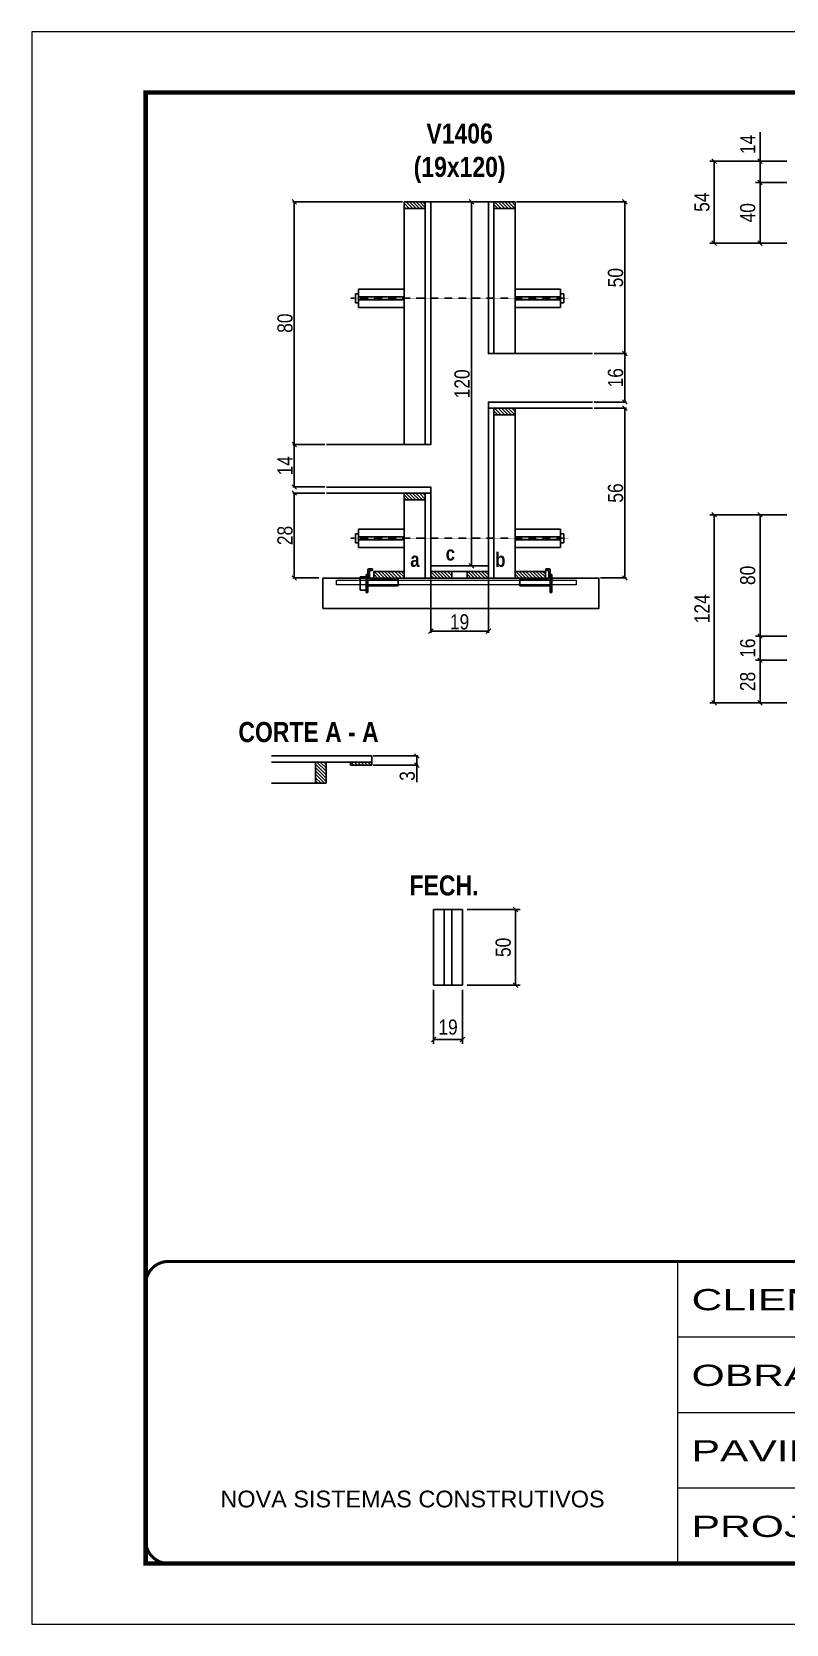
# Model space of a CAD drawing. Extents: x 3309 to 9563, y -2522 to 14608.
# Drawn here: x 8078 to 8575, y 11261 to 12311 of the extents above; entities that cross this region are included whole.
import ezdxf

# ---------------------------------------------------------------- set-up
doc = ezdxf.new("R2010")
doc.units = 0
for name, pattern in [('CONTINUO', [0]), ('DASHED', [0.75, 0.5, -0.25]), ('HIDDEN', [0.375, 0.25, -0.125])]:
    doc.linetypes.add(name, pattern=pattern)
for name, color, linetype in [('barrote', 251, 'Continuous'), ('COTA', 241, 'Continuous'), ('detalhes', 4, 'Continuous'), ('NOMENCLATURA', 7, 'Continuous'), ('Painéis', 200, 'Continuous'), ('presilha', 1, 'Continuous'), ('SARR_2.2x10', 60, 'Continuous'), ('SARR_2.2x7', 40, 'Continuous'), ('SARR_3.5x7', 81, 'Continuous'), ('TENSOR', 3, 'Continuous')]:
    doc.layers.add(name, color=color, linetype=linetype)
for name, color, linetype, lineweight in [('CONCRETO', 251, 'Continuous', 25), ('Folhas', 255, 'Continuous', 9), ('SARRAFO DE PRESSAO', 251, 'DASHED', 9), ('SCO-___-LAJ', 2, 'Continuous', 0)]:
    doc.layers.add(name, color=color, linetype=linetype, lineweight=lineweight)
doc.styles.add('ARIAL', font='arial.ttf')
doc.styles.add('COTA TECNICA', font='techl___.ttf', dxfattribs={"height": 10})
doc.styles.add('COTA TECNICA 2X', font='techl___.ttf', dxfattribs={"height": 10})
doc.styles.add('TECNICA', font='techb___.ttf', dxfattribs={"height": 10})
doc.styles.add('Tecnologia', font='')
doc.styles.get('Tecnologia').set_extended_font_data('Forgotten Futurist')
doc.dimstyles.new('PAINEL', dxfattribs={"dimtxt": 10, "dimasz": 3, "dimexe": 3, "dimexo": 3, "dimgap": 3, "dimtad": 1, "dimdec": 1, "dimzin": 12, "dimdsep": 46, "dimtxsty": 'COTA TECNICA', "dimblk1": 'OBLIQUE', "dimblk2": 'OBLIQUE', "dimsah": 1, "dimcen": 0.9, "dimclrd": 4, "dimclre": 4, "dimclrt": 240, "dimadec": 1, "dimazin": 3, "dimtfac": 1, "dimtdec": 1, "dimtmove": 0, "dimatfit": 3, "dimfxl": 1, "dimtolj": 1, "dimtzin": 12, "dimarcsym": 0})
doc.dimstyles.new('SECAO', dxfattribs={"dimscale": 0.333333, "dimtxt": 5, "dimasz": 9, "dimexe": 3, "dimexo": 3, "dimgap": 3, "dimtad": 1, "dimdec": 1, "dimlfac": 0.5, "dimzin": 12, "dimdsep": 46, "dimtxsty": 'COTA TECNICA 2X', "dimblk1": 'OBLIQUE', "dimblk2": 'OBLIQUE', "dimsah": 1, "dimcen": 0.9, "dimclrd": 4, "dimclre": 4, "dimclrt": 240, "dimadec": 1, "dimazin": 3, "dimtfac": 1, "dimtdec": 1, "dimtmove": 0, "dimatfit": 3, "dimfxl": 1, "dimtolj": 1, "dimtzin": 12, "dimarcsym": 0})
pattern_1 = [(135, (41576.244, -111561.609), (-1.122532015, -1.122532015), [])]
pattern_2 = [(135, (41490.644, -111318.009), (-1.122532015, -1.122532015), [])]

# ---------------------------------------------------------------- blocks, each defined once
blk = doc.blocks.new('9999999999')
at = {"color": 30, "linetype": 'CONTINUO'}
for p, q in [((98564.6, 34230.2), (98564.6, 34429.4)), ((98564.6, 34379.6), (99584, 34379.6)), ((98564.6, 34329.8), (99488, 34329.8)), ((98564.6, 34280), (99488, 34280))]:
    blk.add_line(p, q, dxfattribs=at)
at = {"color": 30, "linetype": 'CONTINUO', "const_width": 2}
blk.add_lwpolyline([(99584, 34230.2), (99584, 34414.4, 0.414214), (99569, 34429.4), (98229, 34429.4, 0.414214), (98214, 34414.4), (98214, 34245.2, 0.414214), (98229, 34230.2), (99584, 34230.2)], format="xyb", dxfattribs=at)
at = {"layer": 'Folhas'}
blk.add_lwpolyline([(98139, 34190.2), (99624, 34190.2), (99624, 35240.2), (98139, 35240.2)], close=True, dxfattribs=at)
at = {"layer": 'Folhas', "color": 30, "const_width": 3}
blk.add_lwpolyline([(98214, 34230.2), (99584, 34230.2), (99584, 35200.2), (98214, 35200.2)], close=True, dxfattribs=at)
at = {"color": 7, "linetype": 'Continuous', "ltscale": 5, "style": 'ARIAL'}
blk.add_text('NOVA SISTEMAS CONSTRUTIVOS', height=11.059, dxfattribs=at).set_placement((98263.2, 34267.2))
at = {"layer": 'Folhas', "color": 7, "style": 'Tecnologia', "width": 1.5}
for s, p in [('CLIENTE:', (98573.7, 34397.2)), ('OBRA:', (98573.7, 34347.3)), ('PAVIMENTO:', (98573.7, 34297.5)), ('PROJETO:', (98573.7, 34247.7))]:
    blk.add_text(s, height=14, dxfattribs=at).set_placement(p)
blk = doc.blocks.new('_Oblique')
at = {"color": 0, "linetype": 'ByBlock', "lineweight": -2}
blk.add_line((-0.5, -0.5), (0.5, 0.5), dxfattribs=at)
blk = doc.blocks.new('*D1777')
at = {"layer": 'COTA', "color": 4, "lineweight": -2, "transparency": 16777216}
for p, q in [((8340.7, 11949.6), (8340.7, 11914.5)), ((8378.7, 11949.6), (8378.7, 11914.5)), ((8378.7, 11915.5), (8340.7, 11915.5))]:
    blk.add_line(p, q, dxfattribs=at)
at = {"layer": 'Defpoints', "color": 0, "transparency": 16777216}
for p in [(8340.7, 11950.6), (8378.7, 11950.6), (8340.7, 11915.5)]:
    blk.add_point(p, dxfattribs=at)
at = {"layer": 'COTA', "color": 4, "lineweight": -2, "transparency": 16777216, "xscale": 3, "yscale": 3, "zscale": 3, "rotation": 180}
blk.add_blockref('_Oblique', (8340.7, 11915.5), dxfattribs=at)
at = {"layer": 'COTA', "color": 4, "lineweight": -2, "transparency": 16777216, "xscale": 3, "yscale": 3, "zscale": 3}
blk.add_blockref('_Oblique', (8378.7, 11915.5), dxfattribs=at)
at = {"layer": 'COTA', "color": 240, "transparency": 16777216, "insert": (8359.7, 11921.6), "char_height": 10, "attachment_point": 5, "style": 'COTA TECNICA 2X'}
blk.add_mtext('\\A1;19', dxfattribs=at)
blk = doc.blocks.new('PRESILHA METÁLICA 1')
at = {"layer": 'presilha'}
for p, q in [((7.5, 10.6), (7.5, 19.9)), ((12, 21), (8.6, 21)), ((9, 11.6), (9, 18.9)), ((12, 19.5), (9.6, 19.5)), ((12, 21), (12, 19.5)), ((0, 13), (6, 13)), ((0, 13), (0, 0)), ((6, 0), (0, 0)), ((6, 15.5), (7.5, 15.5)), ((6, -2.5), (6, 15.5)), ((6, 13), (6, 0)), ((7.5, 15.5), (7.5, -2.5)), ((37.5, 4.1), (7.5, 4.1)), ((37.5, 11), (9.6, 11)), ((37.5, 11), (37.5, 4.1)), ((7.5, -2.5), (6, -2.5))]:
    blk.add_line(p, q, dxfattribs=at)
for centre, radius, start, end in [((8.6, 19.9), 1.14, 90, 180), ((9.6, 18.9), 0.57, 90, 180), ((9.6, 11.6), 0.57, 180, 270)]:
    blk.add_arc(centre, radius, start, end, dxfattribs=at)
blk = doc.blocks.new('PRESILHA METÁLICA 2')
at = {"layer": 'presilha'}
for p, q in [((-5.2, 23.5), (-5.2, 22)), ((-5.2, 23.5), (-1.9, 23.5)), ((-5.2, 22), (-2.8, 22)), ((-2.2, 14.1), (-2.2, 21.4)), ((0.8, 18), (-0.8, 18)), ((-0.8, 18), (-0.8, 0)), ((-0.8, 14.6), (-0.8, 22.4)), ((0.8, 0), (0.8, 18)), ((-30.8, 13.5), (-30.8, 6.6)), ((-30.8, 13.5), (-2.8, 13.5)), ((-30.8, 6.6), (-0.8, 6.6)), ((-0.8, 0), (0.8, 0))]:
    blk.add_line(p, q, dxfattribs=at)
for centre, radius, start, end in [((-2.8, 21.4), 0.57, 0, 90), ((-1.9, 22.4), 1.14, 0, 90), ((-2.8, 14.1), 0.57, 270, 0)]:
    blk.add_arc(centre, radius, start, end, dxfattribs=at)
blk = doc.blocks.new('*D1778')
at = {"layer": 'COTA', "color": 4, "lineweight": -2, "transparency": 16777216}
for p, q in [((8448.4, 12062.6), (8469.6, 12062.6)), ((8468.6, 12062.6), (8468.6, 11950.6)), ((8452.5, 11950.6), (8469.6, 11950.6))]:
    blk.add_line(p, q, dxfattribs=at)
at = {"layer": 'Defpoints', "color": 0, "transparency": 16777216}
for p in [(8447.4, 12062.6), (8451.5, 11950.6), (8468.6, 11950.6)]:
    blk.add_point(p, dxfattribs=at)
at = {"layer": 'COTA', "color": 4, "lineweight": -2, "transparency": 16777216, "xscale": 3, "yscale": 3, "zscale": 3}
for p, rotation in [((8468.6, 12062.6), 90), ((8468.6, 11950.6), 270)]:
    blk.add_blockref('_Oblique', p, dxfattribs=dict(at, rotation=rotation))
at = {"layer": 'COTA', "color": 240, "transparency": 16777216, "insert": (8462.5, 12006.6), "char_height": 10, "attachment_point": 5, "rotation": 90, "style": 'COTA TECNICA 2X'}
blk.add_mtext('\\A1;56', dxfattribs=at)
blk = doc.blocks.new('*D1779')
at = {"layer": 'COTA', "color": 4, "lineweight": -2, "transparency": 16777216}
for p, q in [((8377.7, 12198.6), (8366.5, 12198.6)), ((8367.5, 11958.6), (8367.5, 12198.6)), ((8377.7, 11958.6), (8366.5, 11958.6))]:
    blk.add_line(p, q, dxfattribs=at)
at = {"layer": 'Defpoints', "color": 0, "transparency": 16777216}
for p in [(8367.5, 12198.6), (8378.7, 12198.6), (8378.7, 11958.6)]:
    blk.add_point(p, dxfattribs=at)
at = {"layer": 'COTA', "color": 4, "lineweight": -2, "transparency": 16777216, "xscale": 3, "yscale": 3, "zscale": 3}
for p, rotation in [((8367.5, 12198.6), 90), ((8367.5, 11958.6), 270)]:
    blk.add_blockref('_Oblique', p, dxfattribs=dict(at, rotation=rotation))
at = {"layer": 'COTA', "color": 240, "transparency": 16777216, "insert": (8361.4, 12078.6), "char_height": 10, "attachment_point": 5, "rotation": 90, "style": 'COTA TECNICA 2X'}
blk.add_mtext('\\A1;120', dxfattribs=at)
blk = doc.blocks.new('*D1780')
at = {"layer": 'COTA', "color": 4, "lineweight": -2, "transparency": 16777216}
for p, q in [((8448.4, 12098.6), (8469.6, 12098.6)), ((8468.6, 12066.6), (8468.6, 12098.6)), ((8448.4, 12066.6), (8469.6, 12066.6))]:
    blk.add_line(p, q, dxfattribs=at)
at = {"layer": 'Defpoints', "color": 0, "transparency": 16777216}
for p in [(8447.4, 12098.6), (8468.6, 12098.6), (8447.4, 12066.6)]:
    blk.add_point(p, dxfattribs=at)
at = {"layer": 'COTA', "color": 4, "lineweight": -2, "transparency": 16777216, "xscale": 3, "yscale": 3, "zscale": 3}
for p, rotation in [((8468.6, 12098.6), 90), ((8468.6, 12066.6), 270)]:
    blk.add_blockref('_Oblique', p, dxfattribs=dict(at, rotation=rotation))
at = {"layer": 'COTA', "color": 240, "transparency": 16777216, "insert": (8462.5, 12082.6), "char_height": 10, "attachment_point": 5, "rotation": 90, "style": 'COTA TECNICA 2X'}
blk.add_mtext('\\A1;16', dxfattribs=at)
blk = doc.blocks.new('*D1781')
at = {"layer": 'COTA', "color": 4, "lineweight": -2, "transparency": 16777216}
for p, q in [((8397.3, 12198.6), (8469.6, 12198.6)), ((8468.6, 12098.6), (8468.6, 12198.6)), ((8448.4, 12098.6), (8469.6, 12098.6))]:
    blk.add_line(p, q, dxfattribs=at)
at = {"layer": 'Defpoints', "color": 0, "transparency": 16777216}
for p in [(8396.3, 12198.6), (8468.6, 12198.6), (8447.4, 12098.6)]:
    blk.add_point(p, dxfattribs=at)
at = {"layer": 'COTA', "color": 4, "lineweight": -2, "transparency": 16777216, "xscale": 3, "yscale": 3, "zscale": 3}
for p, rotation in [((8468.6, 12198.6), 90), ((8468.6, 12098.6), 270)]:
    blk.add_blockref('_Oblique', p, dxfattribs=dict(at, rotation=rotation))
at = {"layer": 'COTA', "color": 240, "transparency": 16777216, "insert": (8462.5, 12148.6), "char_height": 10, "attachment_point": 5, "rotation": 90, "style": 'COTA TECNICA 2X'}
blk.add_mtext('\\A1;50', dxfattribs=at)
blk = doc.blocks.new('*D1782')
at = {"layer": 'COTA', "color": 4, "lineweight": -2, "transparency": 16777216}
for p, q in [((8271, 12006.6), (8249.8, 12006.6)), ((8250.8, 12006.6), (8250.8, 11950.6)), ((8266.9, 11950.6), (8249.8, 11950.6))]:
    blk.add_line(p, q, dxfattribs=at)
at = {"layer": 'Defpoints', "color": 0, "transparency": 16777216}
for p in [(8272, 12006.6), (8250.8, 11950.6), (8267.9, 11950.6)]:
    blk.add_point(p, dxfattribs=at)
at = {"layer": 'COTA', "color": 4, "lineweight": -2, "transparency": 16777216, "xscale": 3, "yscale": 3, "zscale": 3}
for p, rotation in [((8250.8, 12006.6), 90), ((8250.8, 11950.6), 270)]:
    blk.add_blockref('_Oblique', p, dxfattribs=dict(at, rotation=rotation))
at = {"layer": 'COTA', "color": 240, "transparency": 16777216, "insert": (8244.7, 11978.6), "char_height": 10, "attachment_point": 5, "rotation": 90, "style": 'COTA TECNICA 2X'}
blk.add_mtext('\\A1;28', dxfattribs=at)
blk = doc.blocks.new('*D1783')
at = {"layer": 'COTA', "color": 4, "lineweight": -2, "transparency": 16777216}
for p, q in [((8271, 12038.6), (8249.8, 12038.6)), ((8250.8, 12010.6), (8250.8, 12038.6)), ((8271, 12010.6), (8249.8, 12010.6))]:
    blk.add_line(p, q, dxfattribs=at)
at = {"layer": 'Defpoints', "color": 0, "transparency": 16777216}
for p in [(8250.8, 12038.6), (8272, 12038.6), (8272, 12010.6)]:
    blk.add_point(p, dxfattribs=at)
at = {"layer": 'COTA', "color": 4, "lineweight": -2, "transparency": 16777216, "xscale": 3, "yscale": 3, "zscale": 3}
for p, rotation in [((8250.8, 12038.6), 90), ((8250.8, 12010.6), 270)]:
    blk.add_blockref('_Oblique', p, dxfattribs=dict(at, rotation=rotation))
at = {"layer": 'COTA', "color": 240, "transparency": 16777216, "insert": (8244.7, 12024.6), "char_height": 10, "attachment_point": 5, "rotation": 90, "style": 'COTA TECNICA 2X'}
blk.add_mtext('\\A1;14', dxfattribs=at)
blk = doc.blocks.new('*D1784')
at = {"layer": 'COTA', "color": 4, "lineweight": -2, "transparency": 16777216}
for p, q in [((8322.1, 12198.6), (8249.8, 12198.6)), ((8250.8, 12038.6), (8250.8, 12198.6)), ((8271, 12038.6), (8249.8, 12038.6))]:
    blk.add_line(p, q, dxfattribs=at)
at = {"layer": 'Defpoints', "color": 0, "transparency": 16777216}
for p in [(8250.8, 12198.6), (8323.1, 12198.6), (8272, 12038.6)]:
    blk.add_point(p, dxfattribs=at)
at = {"layer": 'COTA', "color": 4, "lineweight": -2, "transparency": 16777216, "xscale": 3, "yscale": 3, "zscale": 3}
for p, rotation in [((8250.8, 12198.6), 90), ((8250.8, 12038.6), 270)]:
    blk.add_blockref('_Oblique', p, dxfattribs=dict(at, rotation=rotation))
at = {"layer": 'COTA', "color": 240, "transparency": 16777216, "insert": (8244.7, 12118.6), "char_height": 10, "attachment_point": 5, "rotation": 90, "style": 'COTA TECNICA 2X'}
blk.add_mtext('\\A1;80', dxfattribs=at)
blk = doc.blocks.new('*D1788')
at = {"layer": 'COTA', "color": 4, "lineweight": -2, "transparency": 16777216}
for p, q in [((8557.7, 12225.4), (8557.7, 12244.6)), ((8575.4, 12225.4), (8554.7, 12225.4)), ((8557.7, 12211.4), (8557.7, 12225.4)), ((8575.4, 12211.4), (8554.7, 12211.4))]:
    blk.add_line(p, q, dxfattribs=at)
at = {"layer": 'Defpoints', "color": 0, "transparency": 16777216}
for p in [(8557.7, 12225.4), (8578.4, 12225.4), (8578.4, 12211.4)]:
    blk.add_point(p, dxfattribs=at)
at = {"layer": 'COTA', "color": 4, "lineweight": -2, "transparency": 16777216, "xscale": 3, "yscale": 3, "zscale": 3}
for p, rotation in [((8557.7, 12225.4), 90), ((8557.7, 12211.4), 270)]:
    blk.add_blockref('_Oblique', p, dxfattribs=dict(at, rotation=rotation))
at = {"layer": 'COTA', "color": 240, "transparency": 16777216, "insert": (8549.6, 12236.5), "char_height": 10, "attachment_point": 5, "rotation": 90, "style": 'COTA TECNICA'}
blk.add_mtext('\\A1;14', dxfattribs=at)
blk = doc.blocks.new('*D1789')
at = {"layer": 'COTA', "color": 4, "lineweight": -2, "transparency": 16777216}
for p, q in [((8575.4, 12211.4), (8554.7, 12211.4)), ((8557.7, 12211.4), (8557.7, 12171.4)), ((8575.4, 12171.4), (8554.7, 12171.4))]:
    blk.add_line(p, q, dxfattribs=at)
at = {"layer": 'Defpoints', "color": 0, "transparency": 16777216}
for p in [(8578.4, 12211.4), (8557.7, 12171.4), (8578.4, 12171.4)]:
    blk.add_point(p, dxfattribs=at)
at = {"layer": 'COTA', "color": 4, "lineweight": -2, "transparency": 16777216, "xscale": 3, "yscale": 3, "zscale": 3}
for p, rotation in [((8557.7, 12211.4), 90), ((8557.7, 12171.4), 270)]:
    blk.add_blockref('_Oblique', p, dxfattribs=dict(at, rotation=rotation))
at = {"layer": 'COTA', "color": 240, "transparency": 16777216, "insert": (8549.6, 12191.4), "char_height": 10, "attachment_point": 5, "rotation": 90, "style": 'COTA TECNICA'}
blk.add_mtext('\\A1;40', dxfattribs=at)
blk = doc.blocks.new('*D1790')
at = {"layer": 'COTA', "color": 4, "lineweight": -2, "transparency": 16777216}
for p, q in [((8575.4, 12225.4), (8524.5, 12225.4)), ((8527.5, 12171.4), (8527.5, 12225.4)), ((8575.4, 12171.4), (8524.5, 12171.4))]:
    blk.add_line(p, q, dxfattribs=at)
at = {"layer": 'Defpoints', "color": 0, "transparency": 16777216}
for p in [(8527.5, 12225.4), (8578.4, 12225.4), (8578.4, 12171.4)]:
    blk.add_point(p, dxfattribs=at)
at = {"layer": 'COTA', "color": 4, "lineweight": -2, "transparency": 16777216, "xscale": 3, "yscale": 3, "zscale": 3}
for p, rotation in [((8527.5, 12225.4), 90), ((8527.5, 12171.4), 270)]:
    blk.add_blockref('_Oblique', p, dxfattribs=dict(at, rotation=rotation))
at = {"layer": 'COTA', "color": 240, "transparency": 16777216, "insert": (8519.4, 12198.4), "char_height": 10, "attachment_point": 5, "rotation": 90, "style": 'COTA TECNICA'}
blk.add_mtext('\\A1;54', dxfattribs=at)
blk = doc.blocks.new('*D1796')
at = {"layer": 'COTA', "color": 4, "lineweight": -2, "transparency": 16777216}
for p, q in [((8575.4, 11992.3), (8554.7, 11992.3)), ((8557.7, 11912.3), (8557.7, 11992.3)), ((8575.4, 11912.3), (8554.7, 11912.3))]:
    blk.add_line(p, q, dxfattribs=at)
at = {"layer": 'Defpoints', "color": 0, "transparency": 16777216}
for p in [(8557.7, 11992.3), (8578.4, 11992.3), (8578.4, 11912.3)]:
    blk.add_point(p, dxfattribs=at)
at = {"layer": 'COTA', "color": 4, "lineweight": -2, "transparency": 16777216, "xscale": 3, "yscale": 3, "zscale": 3}
for p, rotation in [((8557.7, 11992.3), 90), ((8557.7, 11912.3), 270)]:
    blk.add_blockref('_Oblique', p, dxfattribs=dict(at, rotation=rotation))
at = {"layer": 'COTA', "color": 240, "transparency": 16777216, "insert": (8549.6, 11952.3), "char_height": 10, "attachment_point": 5, "rotation": 90, "style": 'COTA TECNICA'}
blk.add_mtext('\\A1;80', dxfattribs=at)
blk = doc.blocks.new('*D1797')
at = {"layer": 'COTA', "color": 4, "lineweight": -2, "transparency": 16777216}
for p, q in [((8575.4, 11912.3), (8554.7, 11912.3)), ((8557.7, 11912.3), (8557.7, 11896.3)), ((8575.4, 11896.3), (8554.7, 11896.3))]:
    blk.add_line(p, q, dxfattribs=at)
at = {"layer": 'Defpoints', "color": 0, "transparency": 16777216}
for p in [(8578.4, 11912.3), (8557.7, 11896.3), (8578.4, 11896.3)]:
    blk.add_point(p, dxfattribs=at)
at = {"layer": 'COTA', "color": 4, "lineweight": -2, "transparency": 16777216, "xscale": 3, "yscale": 3, "zscale": 3}
for p, rotation in [((8557.7, 11912.3), 90), ((8557.7, 11896.3), 270)]:
    blk.add_blockref('_Oblique', p, dxfattribs=dict(at, rotation=rotation))
at = {"layer": 'COTA', "color": 240, "transparency": 16777216, "insert": (8549.6, 11904.3), "char_height": 10, "attachment_point": 5, "rotation": 90, "style": 'COTA TECNICA'}
blk.add_mtext('\\A1;16', dxfattribs=at)
blk = doc.blocks.new('*D1798')
at = {"layer": 'COTA', "color": 4, "lineweight": -2, "transparency": 16777216}
for p, q in [((8575.4, 11896.3), (8554.7, 11896.3)), ((8557.7, 11896.3), (8557.7, 11868.3)), ((8575.4, 11868.3), (8554.7, 11868.3))]:
    blk.add_line(p, q, dxfattribs=at)
at = {"layer": 'Defpoints', "color": 0, "transparency": 16777216}
for p in [(8578.4, 11896.3), (8557.7, 11868.3), (8578.4, 11868.3)]:
    blk.add_point(p, dxfattribs=at)
at = {"layer": 'COTA', "color": 4, "lineweight": -2, "transparency": 16777216, "xscale": 3, "yscale": 3, "zscale": 3}
for p, rotation in [((8557.7, 11896.3), 90), ((8557.7, 11868.3), 270)]:
    blk.add_blockref('_Oblique', p, dxfattribs=dict(at, rotation=rotation))
at = {"layer": 'COTA', "color": 240, "transparency": 16777216, "insert": (8549.6, 11882.3), "char_height": 10, "attachment_point": 5, "rotation": 90, "style": 'COTA TECNICA'}
blk.add_mtext('\\A1;28', dxfattribs=at)
blk = doc.blocks.new('*D1799')
at = {"layer": 'COTA', "color": 4, "lineweight": -2, "transparency": 16777216}
for p, q in [((8575.4, 11992.3), (8524.5, 11992.3)), ((8527.5, 11868.3), (8527.5, 11992.3)), ((8575.4, 11868.3), (8524.5, 11868.3))]:
    blk.add_line(p, q, dxfattribs=at)
at = {"layer": 'Defpoints', "color": 0, "transparency": 16777216}
for p in [(8527.5, 11992.3), (8578.4, 11992.3), (8578.4, 11868.3)]:
    blk.add_point(p, dxfattribs=at)
at = {"layer": 'COTA', "color": 4, "lineweight": -2, "transparency": 16777216, "xscale": 3, "yscale": 3, "zscale": 3}
for p, rotation in [((8527.5, 11992.3), 90), ((8527.5, 11868.3), 270)]:
    blk.add_blockref('_Oblique', p, dxfattribs=dict(at, rotation=rotation))
at = {"layer": 'COTA', "color": 240, "transparency": 16777216, "insert": (8519.4, 11930.3), "char_height": 10, "attachment_point": 5, "rotation": 90, "style": 'COTA TECNICA'}
blk.add_mtext('\\A1;124', dxfattribs=at)
blk = doc.blocks.new('*D1803')
at = {"layer": 'COTA', "color": 4, "lineweight": -2, "transparency": 16777216}
for p, q in [((8302.8, 11833.2), (8332.5, 11833.2)), ((8302.8, 11827.2), (8332.5, 11827.2)), ((8331.5, 11833.2), (8331.5, 11827.2)), ((8331.5, 11827.2), (8331.5, 11815.9))]:
    blk.add_line(p, q, dxfattribs=at)
at = {"layer": 'Defpoints', "color": 0, "transparency": 16777216}
for p in [(8301.8, 11833.2), (8301.8, 11827.2), (8331.5, 11827.2)]:
    blk.add_point(p, dxfattribs=at)
at = {"layer": 'COTA', "color": 4, "lineweight": -2, "transparency": 16777216, "xscale": 3, "yscale": 3, "zscale": 3}
for p, rotation in [((8331.5, 11833.2), 90), ((8331.5, 11827.2), 270)]:
    blk.add_blockref('_Oblique', p, dxfattribs=dict(at, rotation=rotation))
at = {"layer": 'COTA', "color": 240, "transparency": 16777216, "insert": (8325.3, 11820), "char_height": 10, "attachment_point": 5, "rotation": 90, "style": 'COTA TECNICA 2X'}
blk.add_mtext('\\A1;3', dxfattribs=at)
blk = doc.blocks.new('*D1822')
at = {"layer": 'COTA', "color": 4, "lineweight": -2, "transparency": 16777216}
for p, q in [((8342.6, 11679), (8342.6, 11643.3)), ((8361.6, 11679), (8361.6, 11643.3)), ((8342.6, 11646.3), (8361.6, 11646.3))]:
    blk.add_line(p, q, dxfattribs=at)
at = {"layer": 'Defpoints', "color": 0, "transparency": 16777216}
for p in [(8342.6, 11682), (8361.6, 11682), (8361.6, 11646.3)]:
    blk.add_point(p, dxfattribs=at)
at = {"layer": 'COTA', "color": 4, "lineweight": -2, "transparency": 16777216, "xscale": 3, "yscale": 3, "zscale": 3, "rotation": 180}
blk.add_blockref('_Oblique', (8342.6, 11646.3), dxfattribs=at)
at = {"layer": 'COTA', "color": 4, "lineweight": -2, "transparency": 16777216, "xscale": 3, "yscale": 3, "zscale": 3}
blk.add_blockref('_Oblique', (8361.6, 11646.3), dxfattribs=at)
at = {"layer": 'COTA', "color": 240, "transparency": 16777216, "insert": (8352.1, 11654.4), "char_height": 10, "attachment_point": 5, "style": 'COTA TECNICA'}
blk.add_mtext('\\A1;19', dxfattribs=at)
blk = doc.blocks.new('*D1823')
at = {"layer": 'COTA', "color": 4, "lineweight": -2, "transparency": 16777216}
for p, q in [((8364.6, 11732), (8399.6, 11732)), ((8396.6, 11682), (8396.6, 11732)), ((8364.6, 11682), (8399.6, 11682))]:
    blk.add_line(p, q, dxfattribs=at)
at = {"layer": 'Defpoints', "color": 0, "transparency": 16777216}
for p in [(8361.6, 11732), (8396.6, 11732), (8361.6, 11682)]:
    blk.add_point(p, dxfattribs=at)
at = {"layer": 'COTA', "color": 4, "lineweight": -2, "transparency": 16777216, "xscale": 3, "yscale": 3, "zscale": 3}
for p, rotation in [((8396.6, 11732), 90), ((8396.6, 11682), 270)]:
    blk.add_blockref('_Oblique', p, dxfattribs=dict(at, rotation=rotation))
at = {"layer": 'COTA', "color": 240, "transparency": 16777216, "insert": (8388.5, 11707), "char_height": 10, "attachment_point": 5, "rotation": 90, "style": 'COTA TECNICA'}
blk.add_mtext('\\A1;50', dxfattribs=at)

msp = doc.modelspace()

# ---------------------------------------------------------------- hatches: boundary and pattern name
at = {"layer": 'SARR_2.2x10'}
h = msp.add_hatch(dxfattribs=at)
h.set_pattern_fill('ANSI31', color=256, scale=0.5, angle=90)
h.set_pattern_definition([(135, (41496.644, -111561.609), (-1.122532015, -1.122532015), [])])
h.paths.add_polyline_path([(8303.11, 11954.96), (8303.11, 11950.56), (8323.11, 11950.56), (8323.11, 11954.96)])
h = msp.add_hatch(dxfattribs=at)
h.set_pattern_fill('ANSI31', color=256, scale=0.5, angle=90)
h.set_pattern_definition([(135, (41589.844, -111561.609), (-1.122532015, -1.122532015), [])])
h.paths.add_polyline_path([(8396.31, 11954.96), (8396.31, 11950.56), (8416.31, 11950.56), (8416.31, 11954.96)])
at = {"layer": 'SARR_2.2x7'}
h = msp.add_hatch(dxfattribs=at)
h.set_pattern_fill('ANSI31', color=256, scale=0.5, angle=90)
h.set_pattern_definition(pattern_2)
h.paths.add_polyline_path([(8337.11, 12198.56), (8337.11, 12194.16), (8323.11, 12194.16), (8323.11, 12198.56)])
h = msp.add_hatch(dxfattribs=at)
h.set_pattern_fill('ANSI31', color=256, scale=0.5, angle=90)
h.set_pattern_definition(pattern_2)
h.paths.add_polyline_path([(8382.31, 12198.56), (8382.31, 12194.16), (8396.31, 12194.16), (8396.31, 12198.56)])
h = msp.add_hatch(dxfattribs=at)
h.set_pattern_fill('ANSI31', color=256, scale=0.5, angle=90)
h.set_pattern_definition([(135, (41490.644, -111454.009), (-1.122532015, -1.122532015), [])])
h.paths.add_polyline_path([(8382.31, 12062.56), (8382.31, 12058.16), (8396.31, 12058.16), (8396.31, 12062.56)])
h = msp.add_hatch(dxfattribs=at)
h.set_pattern_fill('ANSI31', color=256, scale=0.5, angle=90)
h.set_pattern_definition([(135, (41510.644, -111510.009), (-1.122532015, -1.122532015), [])])
h.paths.add_polyline_path([(8337.11, 12006.56), (8337.11, 12002.16), (8323.11, 12002.16), (8323.11, 12006.56)])
h = msp.add_hatch(dxfattribs=at)
h.set_pattern_fill('ANSI31', color=256, scale=0.5, angle=90)
h.set_pattern_definition(pattern_1)
h.paths.add_polyline_path([(8354.71, 11950.56), (8354.71, 11954.96), (8340.71, 11954.96), (8340.71, 11950.56)])
h = msp.add_hatch(dxfattribs=at)
h.set_pattern_fill('ANSI31', color=256, scale=0.5, angle=90)
h.set_pattern_definition(pattern_1)
h.paths.add_polyline_path([(8364.71, 11954.96), (8364.71, 11950.56), (8378.71, 11950.56), (8378.71, 11954.96)])
h = msp.add_hatch(dxfattribs=at)
h.set_pattern_fill('ANSI31', color=256, scale=0.5, angle=90)
h.set_pattern_definition([(135, (-1126.8388, -348.8462), (-1.12253202, -1.12253202), [])])
h.paths.add_polyline_path([(8264.81, 11815.21), (8271.81, 11815.21), (8271.81, 11829.21), (8264.81, 11829.21)])
h.paths.add_polyline_path([(8287.81, 11829.21), (8287.81, 11827.21), (8301.81, 11827.21), (8301.81, 11829.21)])

# ---------------------------------------------------------------- linework, layer by layer
at = {"ltscale": 3}
for p, q in [((8291.11, 12138.03), (8291.11, 12132.03)), ((8293.11, 12138.03), (8291.11, 12138.03)), ((8293.11, 12141.03), (8293.11, 12129.03)), ((8293.11, 12141.03), (8323.11, 12141.03)), ((8426.31, 12141.03), (8396.31, 12141.03)), ((8426.31, 12141.03), (8426.31, 12129.03)), ((8428.31, 12138.03), (8426.31, 12138.03)), ((8428.31, 12138.03), (8428.31, 12132.03)), ((8293.11, 12132.03), (8291.11, 12132.03)), ((8323.11, 12136.03), (8293.11, 12136.03)), ((8323.11, 12134.03), (8293.11, 12134.03)), ((8293.11, 12129.03), (8323.11, 12129.03)), ((8396.31, 12136.03), (8426.31, 12136.03)), ((8396.31, 12134.03), (8426.31, 12134.03)), ((8426.31, 12129.03), (8396.31, 12129.03)), ((8426.31, 12132.03), (8428.31, 12132.03)), ((8293.11, 11982.77), (8293.11, 11970.77)), ((8293.11, 11982.77), (8323.11, 11982.77)), ((8426.31, 11982.77), (8396.31, 11982.77)), ((8426.31, 11982.77), (8426.31, 11970.77)), ((8291.11, 11979.77), (8291.11, 11973.77)), ((8293.11, 11979.77), (8291.11, 11979.77)), ((8293.11, 11973.77), (8291.11, 11973.77)), ((8323.11, 11977.77), (8293.11, 11977.77)), ((8323.11, 11975.77), (8293.11, 11975.77)), ((8293.11, 11970.77), (8323.11, 11970.77)), ((8396.31, 11977.77), (8426.31, 11977.77)), ((8396.31, 11975.77), (8426.31, 11975.77)), ((8426.31, 11970.77), (8396.31, 11970.77)), ((8428.31, 11979.77), (8426.31, 11979.77)), ((8426.31, 11973.77), (8428.31, 11973.77)), ((8428.31, 11979.77), (8428.31, 11973.77)), ((8235.82, 11833.21), (8301.81, 11833.21)), ((8235.82, 11829.21), (8301.81, 11829.21))]:
    msp.add_line(p, q, dxfattribs=at)
at = {"layer": 'barrote'}
msp.add_lwpolyline([(8269.65, 11930.56), (8451.57, 11930.56), (8451.57, 11950.56), (8269.65, 11950.56)], close=True, dxfattribs=at)
at = {"layer": 'CONCRETO', "linetype": 'Continuous'}
for p, q in [((8382.31, 12198.56), (8340.71, 12198.56)), ((8447.4, 12098.56), (8378.71, 12098.56)), ((8272.01, 12038.56), (8340.71, 12038.56))]:
    msp.add_line(p, q, dxfattribs=at)
at = {"layer": 'detalhes', "color": 250}
msp.add_line((8269.65, 11930.56), (8269.65, 11950.56), dxfattribs=at)
at = {"layer": 'Painéis', "linetype": 'ByBlock'}
for p, q in [((8361.59, 11732.04), (8342.59, 11732.04)), ((8342.59, 11732.04), (8342.59, 11682.04)), ((8361.59, 11682.04), (8361.59, 11732.04)), ((8342.59, 11682.04), (8361.59, 11682.04))]:
    msp.add_line(p, q, dxfattribs=at)
at = {"layer": 'Painéis', "linetype": 'Continuous'}
for points in [[(8337.11, 12038.56), (8340.71, 12038.56), (8340.71, 12198.56), (8337.11, 12198.56)], [(8382.31, 12098.56), (8378.71, 12098.56), (8378.71, 12198.56), (8382.31, 12198.56)], [(8382.31, 11950.56), (8382.31, 12062.56), (8378.71, 12062.56), (8378.71, 11950.56)], [(8337.11, 11950.56), (8337.11, 12006.56), (8340.71, 12006.56), (8340.71, 11950.56)], [(8378.71, 11958.56), (8340.71, 11958.56), (8340.71, 11954.96), (8378.71, 11954.96)]]:
    msp.add_lwpolyline(points, close=True, dxfattribs=at)
at = {"layer": 'Painéis', "linetype": 'Continuous', "elevation": 0}
for points in [[(8447.4, 12062.56), (8378.71, 12062.56), (8378.71, 12066.56), (8447.4, 12066.56)], [(8272.01, 12006.56), (8340.71, 12006.56), (8340.71, 12010.56), (8272.01, 12010.56)]]:
    msp.add_lwpolyline(points, dxfattribs=at)
at = {"layer": 'SARR_2.2x10'}
for points in [[(8303.11, 11954.96), (8323.11, 11954.96), (8323.11, 11950.56), (8303.11, 11950.56)], [(8396.31, 11954.96), (8416.31, 11954.96), (8416.31, 11950.56), (8396.31, 11950.56)]]:
    msp.add_lwpolyline(points, close=True, dxfattribs=at)
at = {"layer": 'SARR_2.2x7'}
for p, q in [((8264.81, 11829.21), (8264.81, 11815.21)), ((8271.81, 11829.21), (8271.81, 11815.21)), ((8287.81, 11827.21), (8287.81, 11829.21)), ((8301.81, 11827.21), (8287.81, 11827.21)), ((8301.81, 11833.21), (8301.81, 11827.21)), ((8235.82, 11815.21), (8271.81, 11815.21))]:
    msp.add_line(p, q, dxfattribs=at)
at = {"layer": 'SARR_2.2x7', "linetype": 'Continuous'}
for p, q in [((8349.59, 11682.04), (8349.59, 11732.04)), ((8354.59, 11682.04), (8354.59, 11732.04))]:
    msp.add_line(p, q, dxfattribs=at)
at = {"layer": 'SARR_2.2x7', "elevation": 0}
for points in [[(8323.11, 12198.56), (8337.11, 12198.56), (8337.11, 12194.16), (8323.11, 12194.16)], [(8396.31, 12198.56), (8382.31, 12198.56), (8382.31, 12194.16), (8396.31, 12194.16)], [(8396.31, 12062.56), (8382.31, 12062.56), (8382.31, 12058.16), (8396.31, 12058.16)], [(8323.11, 12006.56), (8337.11, 12006.56), (8337.11, 12002.16), (8323.11, 12002.16)]]:
    msp.add_lwpolyline(points, close=True, dxfattribs=at)
at = {"layer": 'SARR_2.2x7'}
for points in [[(8340.71, 11954.96), (8354.71, 11954.96), (8354.71, 11950.56), (8340.71, 11950.56)], [(8378.71, 11954.96), (8364.71, 11954.96), (8364.71, 11950.56), (8378.71, 11950.56)]]:
    msp.add_lwpolyline(points, close=True, dxfattribs=at)
at = {"layer": 'SARR_3.5x7'}
for points in [[(8337.11, 12194.16), (8323.11, 12194.16), (8323.11, 12038.56), (8337.11, 12038.56)], [(8382.31, 12194.16), (8396.31, 12194.16), (8396.31, 12098.56), (8382.31, 12098.56)], [(8382.31, 12058.16), (8396.31, 12058.16), (8396.31, 11950.56), (8382.31, 11950.56)], [(8337.11, 12002.16), (8323.11, 12002.16), (8323.11, 11950.56), (8337.11, 11950.56)]]:
    msp.add_lwpolyline(points, close=True, dxfattribs=at)
at = {"layer": 'SCO-___-LAJ', "color": 1}
msp.add_lwpolyline([(8278.65, 11949.23), (8436.49, 11949.23), (8436.49, 11946.03), (8278.65, 11946.03)], close=True, dxfattribs=at)
at = {"layer": 'TENSOR', "linetype": 'HIDDEN', "ltscale": 0.5}
for p, q in [((8288.11, 12135.03), (8431.61, 12135.03)), ((8288.11, 11976.77), (8431.61, 11976.77))]:
    msp.add_line(p, q, dxfattribs=at)

# ---------------------------------------------------------------- block references
at = {"layer": 'presilha', "xscale": 0.6666666666666666, "yscale": 0.6666666666666666, "zscale": 0.6666666666666666}
for name, p in [('PRESILHA METÁLICA 1', (8294.24, 11942.59)), ('PRESILHA METÁLICA 2', (8419.98, 11940.93))]:
    msp.add_blockref(name, p, dxfattribs=at)
at = {"layer": 'SARRAFO DE PRESSAO', "color": 6, "linetype": 'ByBlock'}
msp.add_blockref('9999999999', (-90061.11, -22929.5), dxfattribs=at)

# ---------------------------------------------------------------- texts
at = {"layer": 'detalhes', "style": 'TECNICA'}
for s, p in [('a', (8327.23, 11957.92)), ('c', (8350.58, 11962.03)), ('b', (8383.2, 11957.91))]:
    msp.add_text(s, height=9.6, dxfattribs=at).set_placement(p)
at = {"layer": 'NOMENCLATURA', "style": 'TECNICA'}
for s, p in [('CORTE A - A', (8213.98, 11842.4)), ('FECH.', (8326.78, 11741.23))]:
    msp.add_text(s, height=13.2, dxfattribs=at).set_placement(p)
at = {"layer": 'NOMENCLATURA', "insert": (8359.74, 12250.26), "char_height": 13.2, "attachment_point": 2, "style": 'TECNICA'}
msp.add_mtext_dynamic_manual_height_columns('V1406\\P(19x120)', width=300.2766, gutter_width=1, heights=[0], dxfattribs=at)

# ---------------------------------------------------------------- dimensions: what is measured, and where the dimension line sits
at = {"layer": 'COTA'}
for base, p1, p2, dimstyle, picture, middle in [((8557.72, 12225.44), (8578.4, 12211.44), (8578.4, 12225.44), 'PAINEL', '*D1788', (8549.65, 12236.5)), ((8527.49, 12225.44), (8578.4, 12171.44), (8578.4, 12225.44), 'PAINEL', '*D1790', (8519.38, 12198.44)), ((8557.72, 12171.44), (8578.4, 12211.44), (8578.4, 12171.44), 'PAINEL', '*D1789', (8549.62, 12191.44)), ((8250.79, 12198.56), (8272.01, 12038.56), (8323.11, 12198.56), 'SECAO', '*D1784', (8244.66, 12118.56)), ((8468.62, 12198.56), (8447.4, 12098.56), (8396.31, 12198.56), 'SECAO', '*D1781', (8462.51, 12148.56)), ((8468.62, 12098.56), (8447.4, 12066.56), (8447.4, 12098.56), 'SECAO', '*D1780', (8462.52, 12082.56)), ((8468.62, 11950.56, 0), (8447.4, 12062.56), (8451.52, 11950.56, 0), 'SECAO', '*D1778', (8462.51, 12006.56, 0)), ((8250.79, 12038.56), (8272.01, 12010.56), (8272.01, 12038.56), 'SECAO', '*D1783', (8244.71, 12024.56)), ((8250.79, 11950.56, 0), (8272.01, 12006.56), (8267.89, 11950.56, 0), 'SECAO', '*D1782', (8244.69, 11978.56, 0)), ((8527.49, 11992.34), (8578.4, 11868.34), (8578.4, 11992.34), 'PAINEL', '*D1799', (8519.41, 11930.34)), ((8557.72, 11992.34), (8578.4, 11912.34), (8578.4, 11992.34), 'PAINEL', '*D1796', (8549.6, 11952.34)), ((8557.72, 11868.34), (8578.4, 11896.34), (8578.4, 11868.34), 'PAINEL', '*D1798', (8549.62, 11882.34)), ((8331.5, 11827.21), (8301.81, 11833.21), (8301.81, 11827.21), 'SECAO', '*D1803', (8325.28, 11820.05)), ((8396.6, 11732.04), (8361.59, 11682.04), (8361.59, 11732.04), 'PAINEL', '*D1823', (8388.49, 11707.04))]:
    dim = msp.add_linear_dim(base=base, p1=p1, p2=p2, angle=90, dimstyle=dimstyle, dxfattribs=at)
    dim.commit()
    dim.dimension.update_dxf_attribs({"geometry": picture, "text_midpoint": middle})
for base, p1, p2, angle, dimstyle, picture, middle in [((8367.53, 12198.56), (8378.71, 11958.56), (8378.71, 12198.56), 90, 'SECAO', '*D1779', (8367.53, 12078.56)), ((8340.71, 11915.47), (8378.71, 11950.56), (8340.71, 11950.56), 180, 'SECAO', '*D1777', (8359.71, 11915.47)), ((8557.72, 11896.34), (8578.4, 11912.34), (8578.4, 11896.34), 90, 'PAINEL', '*D1797', (8557.72, 11904.34))]:
    dim = msp.add_linear_dim(base=base, p1=p1, p2=p2, angle=angle, dimstyle=dimstyle, dxfattribs=at)
    dim.commit()
    dim.dimension.update_dxf_attribs({"geometry": picture, "text_midpoint": middle, "dimtype": 160})
dim = msp.add_linear_dim(base=(8361.59, 11646.29), p1=(8342.59, 11682.04), p2=(8361.59, 11682.04), dimstyle='PAINEL', dxfattribs=at)
dim.commit()
dim.dimension.update_dxf_attribs({"geometry": '*D1822', "text_midpoint": (8352.09, 11654.38)})

doc.saveas('drawing.dxf')
